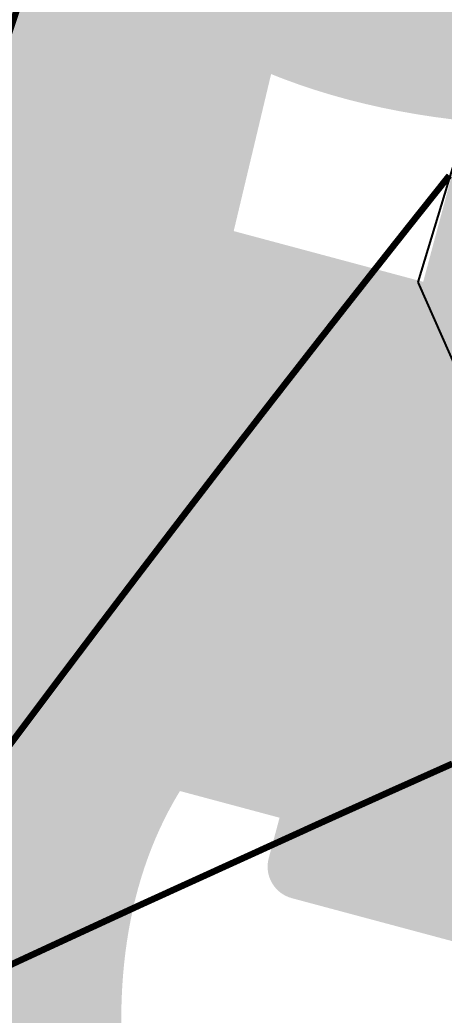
# Model space of a CAD drawing. Header units: inches. Extents: x -18 to 217, y -14 to 159.
# Drawn here: x 14.682 to 15.509, y 23.68 to 25.622 of the extents above; entities that cross this region are included whole.
import ezdxf

# ---------------------------------------------------------------- set-up
doc = ezdxf.new("R2010")
doc.units = ezdxf.units.IN
for name, color, linetype in [('Bottom Overlay', 54, 'Continuous'), ('Dimension', 6, 'Continuous'), ('Fabrication', 76, 'Continuous'), ('Top Layer', 1, 'Continuous'), ('Top Overlay', 2, 'Continuous'), ('Top Paste', 8, 'Continuous'), ('Top Solder', 216, 'Continuous')]:
    doc.layers.add(name, color=color, linetype=linetype)
doc.styles.add('Arial', font='', dxfattribs={"height": 0.2})
doc.styles.add('Arial Black_Bold', font='', dxfattribs={"height": 0.2})
doc.styles.get('Arial').set_extended_font_data('Arial')
doc.styles.get('Arial Black_Bold').set_extended_font_data('Arial Black', bold=True)

# ---------------------------------------------------------------- blocks, each defined once
blk = doc.blocks.new('C___0402_20')
at = {"layer": 'Top Layer'}
for points in [[(-0.6985, -0.3175), (-0.6985, 0.3175), (-0.2413, 0.3175), (-0.2413, -0.3175)], [(0.2413, -0.3175), (0.2413, 0.3175), (0.6985, 0.3175), (0.6985, -0.3175)]]:
    blk.add_hatch(color=1, dxfattribs=at).paths.add_polyline_path(points)
at = {"layer": 'Top Paste'}
for points in [[(-0.6985, -0.3175), (-0.6985, 0.3175), (-0.2413, 0.3175), (-0.2413, -0.3175)], [(0.2413, -0.3175), (0.2413, 0.3175), (0.6985, 0.3175), (0.6985, -0.3175)]]:
    blk.add_hatch(color=8, dxfattribs=at).paths.add_polyline_path(points)
at = {"layer": 'Top Solder'}
for points in [[(-0.7585, -0.3775), (-0.7585, 0.3775), (-0.1813, 0.3775), (-0.1813, -0.3775)], [(0.1813, -0.3775), (0.1813, 0.3775), (0.7585, 0.3775), (0.7585, -0.3775)]]:
    blk.add_hatch(color=216, dxfattribs=at).paths.add_polyline_path(points)
at = {"layer": 'Top Overlay', "const_width": 0.127}
for points in [[(-0.2794, 0.4064), (-0.7874, 0.4064)], [(-0.7874, -0.4064), (-0.7874, 0.4064)], [(0.7874, 0.4064), (0.2794, 0.4064)], [(0.7874, -0.4064), (0.7874, 0.4064)], [(-0.2794, -0.4064), (-0.7874, -0.4064)], [(0.7874, -0.4064), (0.2794, -0.4064)]]:
    blk.add_lwpolyline(points, dxfattribs=at)
at = {"layer": 'Top Overlay', "const_width": 0.0635}
for points in [[(-0.8191, 0.4064, 1), (-0.7556, 0.4064, 1)], [(-0.8191, 0.4064, 1), (-0.7556, 0.4064, 1)], [(-0.3111, 0.4064, 1), (-0.2477, 0.4064, 1)], [(0.2477, 0.4064, 1), (0.3111, 0.4064, 1)], [(0.7556, 0.4064, 1), (0.8191, 0.4064, 1)], [(0.7556, 0.4064, 1), (0.8191, 0.4064, 1)], [(-0.8191, -0.4064, 1), (-0.7556, -0.4064, 1)], [(-0.8191, -0.4064, 1), (-0.7556, -0.4064, 1)], [(-0.3111, -0.4064, 1), (-0.2477, -0.4064, 1)], [(0.2477, -0.4064, 1), (0.3111, -0.4064, 1)], [(0.7556, -0.4064, 1), (0.8191, -0.4064, 1)], [(0.7556, -0.4064, 1), (0.8191, -0.4064, 1)]]:
    blk.add_lwpolyline(points, format="xyb", close=True, dxfattribs=at)

msp = doc.modelspace()

# ---------------------------------------------------------------- linework, layer by layer
at = {"layer": 'Dimension', "const_width": 0.254}
msp.add_lwpolyline([(58.31, 19.467, 1), (13.31, 19.467, 1)], format="xyb", close=True, dxfattribs=at)
at = {"layer": 'Dimension', "const_width": 0.381}
msp.add_lwpolyline([(12.3026, 25.762), (61.1677, 12.6687)], dxfattribs=at)
at = {"layer": 'Fabrication', "const_width": 0.0127}
for points in [[(54.5111, 31.1383, -1.205705), (14.1774, 15.55)], [(54.5111, 31.1383, -1.205705), (14.1774, 15.55)], [(14.1776, 23.55, -0.093151), (17.1059, 31.1308)], [(14.1776, 23.55, -0.093151), (17.1059, 31.1308)]]:
    msp.add_lwpolyline(points, format="xyb", dxfattribs=at)
for points in [[(15.4404, 25.2189), (15.5194, 25.3182)], [(15.4404, 25.2189), (15.5194, 25.3182)], [(15.4243, 25.1985), (15.4404, 25.2189)], [(15.4243, 25.1985), (15.4404, 25.2189)], [(15.4108, 25.1815), (15.4243, 25.1985)], [(15.4108, 25.1815), (15.4243, 25.1985)], [(15.3986, 25.166), (15.4108, 25.1815)], [(15.3986, 25.166), (15.4108, 25.1815)], [(15.3875, 25.1519), (15.3986, 25.166)], [(15.3875, 25.1519), (15.3986, 25.166)], [(15.3673, 25.1264), (15.3771, 25.1388)], [(15.3673, 25.1264), (15.3771, 25.1388)], [(15.3771, 25.1388), (15.3875, 25.1519)], [(15.3771, 25.1388), (15.3875, 25.1519)], [(15.358, 25.1146), (15.3673, 25.1264)], [(15.358, 25.1146), (15.3673, 25.1264)], [(15.3408, 25.0927), (15.3493, 25.1035)], [(15.3408, 25.0927), (15.3493, 25.1035)], [(15.3493, 25.1035), (15.358, 25.1146)], [(15.3493, 25.1035), (15.358, 25.1146)], [(15.3247, 25.0722), (15.3326, 25.0823)], [(15.3247, 25.0722), (15.3326, 25.0823)], [(15.3326, 25.0823), (15.3408, 25.0927)], [(15.3326, 25.0823), (15.3408, 25.0927)], [(15.3097, 25.0531), (15.317, 25.0625)], [(15.3097, 25.0531), (15.317, 25.0625)], [(15.317, 25.0625), (15.3247, 25.0722)], [(15.317, 25.0625), (15.3247, 25.0722)], [(15.2955, 25.035), (15.3026, 25.0441)], [(15.2955, 25.035), (15.3026, 25.0441)], [(15.3026, 25.0441), (15.3097, 25.0531)], [(15.3026, 25.0441), (15.3097, 25.0531)], [(15.2819, 25.0176), (15.2887, 25.0264)], [(15.2819, 25.0176), (15.2887, 25.0264)], [(15.2887, 25.0264), (15.2955, 25.035)], [(15.2887, 25.0264), (15.2955, 25.035)], [(15.2626, 24.993), (15.2688, 25.001)], [(15.2626, 24.993), (15.2688, 25.001)], [(15.2688, 25.001), (15.2754, 25.0093)], [(15.2688, 25.001), (15.2754, 25.0093)], [(15.2754, 25.0093), (15.2819, 25.0176)], [(15.2754, 25.0093), (15.2819, 25.0176)], [(15.2484, 24.9748), (15.2583, 24.9875)], [(15.2484, 24.9748), (15.2583, 24.9875)], [(15.2583, 24.9875), (15.2626, 24.993)], [(15.2583, 24.9875), (15.2626, 24.993)], [(15.2295, 24.9506), (15.2395, 24.9634)], [(15.2295, 24.9506), (15.2395, 24.9634)], [(15.2395, 24.9634), (15.2484, 24.9748)], [(15.2395, 24.9634), (15.2484, 24.9748)], [(15.2195, 24.9377), (15.2295, 24.9506)], [(15.2195, 24.9377), (15.2295, 24.9506)], [(15.1993, 24.9119), (15.2094, 24.9248)], [(15.1993, 24.9119), (15.2094, 24.9248)], [(15.2094, 24.9248), (15.2195, 24.9377)], [(15.2094, 24.9248), (15.2195, 24.9377)], [(15.1882, 24.8975), (15.1993, 24.9119)], [(15.1882, 24.8975), (15.1993, 24.9119)], [(15.177, 24.8832), (15.1882, 24.8975)], [(15.177, 24.8832), (15.1882, 24.8975)], [(15.1535, 24.8529), (15.1658, 24.8687)], [(15.1535, 24.8529), (15.1658, 24.8687)], [(15.1658, 24.8687), (15.177, 24.8832)], [(15.1658, 24.8687), (15.177, 24.8832)], [(15.1412, 24.837), (15.1535, 24.8529)], [(15.1412, 24.837), (15.1535, 24.8529)], [(15.1289, 24.821), (15.1412, 24.837)], [(15.1289, 24.821), (15.1412, 24.837)], [(15.1154, 24.8037), (15.1289, 24.821)], [(15.1154, 24.8037), (15.1289, 24.821)], [(15.1019, 24.7862), (15.1154, 24.8037)], [(15.1019, 24.7862), (15.1154, 24.8037)], [(15.0727, 24.7483), (15.0874, 24.7673)], [(15.0727, 24.7483), (15.0874, 24.7673)], [(15.0874, 24.7673), (15.1019, 24.7862)], [(15.0874, 24.7673), (15.1019, 24.7862)], [(15.057, 24.7279), (15.0727, 24.7483)], [(15.057, 24.7279), (15.0727, 24.7483)], [(15.0402, 24.706), (15.057, 24.7279)], [(15.0402, 24.706), (15.057, 24.7279)], [(15.0222, 24.6826), (15.0402, 24.706)], [(15.0222, 24.6826), (15.0402, 24.706)], [(15.0031, 24.6577), (15.0222, 24.6826)], [(15.0031, 24.6577), (15.0222, 24.6826)], [(14.9829, 24.6313), (15.0031, 24.6577)], [(14.9829, 24.6313), (15.0031, 24.6577)], [(14.9604, 24.6019), (14.9829, 24.6313)], [(14.9604, 24.6019), (14.9829, 24.6313)], [(14.9357, 24.5696), (14.9604, 24.6019)], [(14.9357, 24.5696), (14.9604, 24.6019)], [(14.9076, 24.5328), (14.9357, 24.5696)], [(14.9076, 24.5328), (14.9357, 24.5696)], [(14.874, 24.4886), (14.9076, 24.5328)], [(14.874, 24.4886), (14.9076, 24.5328)], [(14.8315, 24.4326), (14.874, 24.4886)], [(14.8315, 24.4326), (14.874, 24.4886)], [(14.7613, 24.3397), (14.8315, 24.4326)], [(14.7613, 24.3397), (14.8315, 24.4326)], [(14.5753, 24.0916), (14.7613, 24.3397)], [(14.5753, 24.0916), (14.7613, 24.3397)], [(15.4992, 24.1591), (15.5254, 24.1708)], [(15.4992, 24.1591), (15.5254, 24.1708)], [(15.4385, 24.1319), (15.4697, 24.1459)], [(15.4385, 24.1319), (15.4697, 24.1459)], [(15.4697, 24.1459), (15.4992, 24.1591)], [(15.4697, 24.1459), (15.4992, 24.1591)], [(15.404, 24.1165), (15.4385, 24.1319)], [(15.404, 24.1165), (15.4385, 24.1319)], [(15.3646, 24.0987), (15.404, 24.1165)], [(15.3646, 24.0987), (15.404, 24.1165)], [(15.3185, 24.078), (15.3646, 24.0987)], [(15.3185, 24.078), (15.3646, 24.0987)], [(15.2609, 24.052), (15.3185, 24.078)], [(15.2609, 24.052), (15.3185, 24.078)], [(14.9203, 23.8969), (15.2609, 24.052)], [(14.9203, 23.8969), (15.2609, 24.052)], [(14.8287, 23.8547), (14.9203, 23.8969)], [(14.8287, 23.8547), (14.9203, 23.8969)], [(14.7634, 23.8246), (14.8287, 23.8547)], [(14.7634, 23.8246), (14.8287, 23.8547)], [(14.7098, 23.7998), (14.7634, 23.8246)], [(14.7098, 23.7998), (14.7634, 23.8246)], [(14.6627, 23.778), (14.7098, 23.7998)], [(14.6627, 23.778), (14.7098, 23.7998)]]:
    msp.add_lwpolyline(points, dxfattribs=at)
at = {"layer": 'Fabrication', "const_width": 0.00635}
for points in [[(15.4373, 25.2189, 1), (15.4436, 25.2189, 1)], [(15.4373, 25.2189, 1), (15.4436, 25.2189, 1)], [(15.4373, 25.2189, 1), (15.4436, 25.2189, 1)], [(15.4373, 25.2189, 1), (15.4436, 25.2189, 1)], [(15.4211, 25.1985, 1), (15.4275, 25.1985, 1)], [(15.4211, 25.1985, 1), (15.4275, 25.1985, 1)], [(15.4211, 25.1985, 1), (15.4275, 25.1985, 1)], [(15.4211, 25.1985, 1), (15.4275, 25.1985, 1)], [(15.4076, 25.1815, 1), (15.414, 25.1815, 1)], [(15.4076, 25.1815, 1), (15.414, 25.1815, 1)], [(15.4076, 25.1815, 1), (15.414, 25.1815, 1)], [(15.4076, 25.1815, 1), (15.414, 25.1815, 1)], [(15.3954, 25.166, 1), (15.4018, 25.166, 1)], [(15.3954, 25.166, 1), (15.4018, 25.166, 1)], [(15.3954, 25.166, 1), (15.4018, 25.166, 1)], [(15.3954, 25.166, 1), (15.4018, 25.166, 1)], [(15.374, 25.1388, 1), (15.3803, 25.1388, 1)], [(15.374, 25.1388, 1), (15.3803, 25.1388, 1)], [(15.374, 25.1388, 1), (15.3803, 25.1388, 1)], [(15.374, 25.1388, 1), (15.3803, 25.1388, 1)], [(15.3843, 25.1519, 1), (15.3906, 25.1519, 1)], [(15.3843, 25.1519, 1), (15.3906, 25.1519, 1)], [(15.3843, 25.1519, 1), (15.3906, 25.1519, 1)], [(15.3843, 25.1519, 1), (15.3906, 25.1519, 1)], [(15.3641, 25.1264, 1), (15.3705, 25.1264, 1)], [(15.3641, 25.1264, 1), (15.3705, 25.1264, 1)], [(15.3641, 25.1264, 1), (15.3705, 25.1264, 1)], [(15.3641, 25.1264, 1), (15.3705, 25.1264, 1)], [(15.3461, 25.1035, 1), (15.3525, 25.1035, 1)], [(15.3461, 25.1035, 1), (15.3525, 25.1035, 1)], [(15.3461, 25.1035, 1), (15.3525, 25.1035, 1)], [(15.3461, 25.1035, 1), (15.3525, 25.1035, 1)], [(15.3549, 25.1146, 1), (15.3612, 25.1146, 1)], [(15.3549, 25.1146, 1), (15.3612, 25.1146, 1)], [(15.3549, 25.1146, 1), (15.3612, 25.1146, 1)], [(15.3549, 25.1146, 1), (15.3612, 25.1146, 1)], [(15.3295, 25.0823, 1), (15.3358, 25.0823, 1)], [(15.3295, 25.0823, 1), (15.3358, 25.0823, 1)], [(15.3295, 25.0823, 1), (15.3358, 25.0823, 1)], [(15.3295, 25.0823, 1), (15.3358, 25.0823, 1)], [(15.3377, 25.0927, 1), (15.344, 25.0927, 1)], [(15.3377, 25.0927, 1), (15.344, 25.0927, 1)], [(15.3377, 25.0927, 1), (15.344, 25.0927, 1)], [(15.3377, 25.0927, 1), (15.344, 25.0927, 1)], [(15.3139, 25.0625, 1), (15.3202, 25.0625, 1)], [(15.3139, 25.0625, 1), (15.3202, 25.0625, 1)], [(15.3139, 25.0625, 1), (15.3202, 25.0625, 1)], [(15.3139, 25.0625, 1), (15.3202, 25.0625, 1)], [(15.3215, 25.0722, 1), (15.3279, 25.0722, 1)], [(15.3215, 25.0722, 1), (15.3279, 25.0722, 1)], [(15.3215, 25.0722, 1), (15.3279, 25.0722, 1)], [(15.3215, 25.0722, 1), (15.3279, 25.0722, 1)], [(15.2994, 25.0441, 1), (15.3058, 25.0441, 1)], [(15.2994, 25.0441, 1), (15.3058, 25.0441, 1)], [(15.2994, 25.0441, 1), (15.3058, 25.0441, 1)], [(15.2994, 25.0441, 1), (15.3058, 25.0441, 1)], [(15.3065, 25.0531, 1), (15.3129, 25.0531, 1)], [(15.3065, 25.0531, 1), (15.3129, 25.0531, 1)], [(15.3065, 25.0531, 1), (15.3129, 25.0531, 1)], [(15.3065, 25.0531, 1), (15.3129, 25.0531, 1)], [(15.2855, 25.0264, 1), (15.2919, 25.0264, 1)], [(15.2855, 25.0264, 1), (15.2919, 25.0264, 1)], [(15.2855, 25.0264, 1), (15.2919, 25.0264, 1)], [(15.2855, 25.0264, 1), (15.2919, 25.0264, 1)], [(15.2923, 25.035, 1), (15.2987, 25.035, 1)], [(15.2923, 25.035, 1), (15.2987, 25.035, 1)], [(15.2923, 25.035, 1), (15.2987, 25.035, 1)], [(15.2923, 25.035, 1), (15.2987, 25.035, 1)], [(15.2656, 25.001, 1), (15.272, 25.001, 1)], [(15.2656, 25.001, 1), (15.272, 25.001, 1)], [(15.2656, 25.001, 1), (15.272, 25.001, 1)], [(15.2656, 25.001, 1), (15.272, 25.001, 1)], [(15.2722, 25.0093, 1), (15.2785, 25.0093, 1)], [(15.2722, 25.0093, 1), (15.2785, 25.0093, 1)], [(15.2722, 25.0093, 1), (15.2785, 25.0093, 1)], [(15.2722, 25.0093, 1), (15.2785, 25.0093, 1)], [(15.2787, 25.0176, 1), (15.2851, 25.0176, 1)], [(15.2787, 25.0176, 1), (15.2851, 25.0176, 1)], [(15.2787, 25.0176, 1), (15.2851, 25.0176, 1)], [(15.2787, 25.0176, 1), (15.2851, 25.0176, 1)], [(15.2552, 24.9875, 1), (15.2615, 24.9875, 1)], [(15.2552, 24.9875, 1), (15.2615, 24.9875, 1)], [(15.2552, 24.9875, 1), (15.2615, 24.9875, 1)], [(15.2552, 24.9875, 1), (15.2615, 24.9875, 1)], [(15.2594, 24.993, 1), (15.2658, 24.993, 1)], [(15.2594, 24.993, 1), (15.2658, 24.993, 1)], [(15.2594, 24.993, 1), (15.2658, 24.993, 1)], [(15.2594, 24.993, 1), (15.2658, 24.993, 1)], [(15.2363, 24.9634, 1), (15.2426, 24.9634, 1)], [(15.2363, 24.9634, 1), (15.2426, 24.9634, 1)], [(15.2363, 24.9634, 1), (15.2426, 24.9634, 1)], [(15.2363, 24.9634, 1), (15.2426, 24.9634, 1)], [(15.2452, 24.9748, 1), (15.2516, 24.9748, 1)], [(15.2452, 24.9748, 1), (15.2516, 24.9748, 1)], [(15.2452, 24.9748, 1), (15.2516, 24.9748, 1)], [(15.2452, 24.9748, 1), (15.2516, 24.9748, 1)], [(15.2263, 24.9506, 1), (15.2327, 24.9506, 1)], [(15.2263, 24.9506, 1), (15.2327, 24.9506, 1)], [(15.2263, 24.9506, 1), (15.2327, 24.9506, 1)], [(15.2263, 24.9506, 1), (15.2327, 24.9506, 1)], [(15.2062, 24.9248, 1), (15.2126, 24.9248, 1)], [(15.2062, 24.9248, 1), (15.2126, 24.9248, 1)], [(15.2062, 24.9248, 1), (15.2126, 24.9248, 1)], [(15.2062, 24.9248, 1), (15.2126, 24.9248, 1)], [(15.2163, 24.9377, 1), (15.2226, 24.9377, 1)], [(15.2163, 24.9377, 1), (15.2226, 24.9377, 1)], [(15.2163, 24.9377, 1), (15.2226, 24.9377, 1)], [(15.2163, 24.9377, 1), (15.2226, 24.9377, 1)], [(15.1962, 24.9119, 1), (15.2025, 24.9119, 1)], [(15.1962, 24.9119, 1), (15.2025, 24.9119, 1)], [(15.1962, 24.9119, 1), (15.2025, 24.9119, 1)], [(15.1962, 24.9119, 1), (15.2025, 24.9119, 1)], [(15.185, 24.8975, 1), (15.1914, 24.8975, 1)], [(15.185, 24.8975, 1), (15.1914, 24.8975, 1)], [(15.185, 24.8975, 1), (15.1914, 24.8975, 1)], [(15.185, 24.8975, 1), (15.1914, 24.8975, 1)], [(15.1626, 24.8687, 1), (15.169, 24.8687, 1)], [(15.1626, 24.8687, 1), (15.169, 24.8687, 1)], [(15.1626, 24.8687, 1), (15.169, 24.8687, 1)], [(15.1626, 24.8687, 1), (15.169, 24.8687, 1)], [(15.1739, 24.8832, 1), (15.1802, 24.8832, 1)], [(15.1739, 24.8832, 1), (15.1802, 24.8832, 1)], [(15.1739, 24.8832, 1), (15.1802, 24.8832, 1)], [(15.1739, 24.8832, 1), (15.1802, 24.8832, 1)], [(15.1504, 24.8529, 1), (15.1567, 24.8529, 1)], [(15.1504, 24.8529, 1), (15.1567, 24.8529, 1)], [(15.1504, 24.8529, 1), (15.1567, 24.8529, 1)], [(15.1504, 24.8529, 1), (15.1567, 24.8529, 1)], [(15.1381, 24.837, 1), (15.1444, 24.837, 1)], [(15.1381, 24.837, 1), (15.1444, 24.837, 1)], [(15.1381, 24.837, 1), (15.1444, 24.837, 1)], [(15.1381, 24.837, 1), (15.1444, 24.837, 1)], [(15.1257, 24.821, 1), (15.132, 24.821, 1)], [(15.1257, 24.821, 1), (15.132, 24.821, 1)], [(15.1257, 24.821, 1), (15.132, 24.821, 1)], [(15.1257, 24.821, 1), (15.132, 24.821, 1)], [(15.1123, 24.8037, 1), (15.1186, 24.8037, 1)], [(15.1123, 24.8037, 1), (15.1186, 24.8037, 1)], [(15.1123, 24.8037, 1), (15.1186, 24.8037, 1)], [(15.1123, 24.8037, 1), (15.1186, 24.8037, 1)], [(15.0842, 24.7673, 1), (15.0905, 24.7673, 1)], [(15.0842, 24.7673, 1), (15.0905, 24.7673, 1)], [(15.0842, 24.7673, 1), (15.0905, 24.7673, 1)], [(15.0842, 24.7673, 1), (15.0905, 24.7673, 1)], [(15.0988, 24.7862, 1), (15.1051, 24.7862, 1)], [(15.0988, 24.7862, 1), (15.1051, 24.7862, 1)], [(15.0988, 24.7862, 1), (15.1051, 24.7862, 1)], [(15.0988, 24.7862, 1), (15.1051, 24.7862, 1)], [(15.0696, 24.7483, 1), (15.0759, 24.7483, 1)], [(15.0696, 24.7483, 1), (15.0759, 24.7483, 1)], [(15.0696, 24.7483, 1), (15.0759, 24.7483, 1)], [(15.0696, 24.7483, 1), (15.0759, 24.7483, 1)], [(15.0538, 24.7279, 1), (15.0602, 24.7279, 1)], [(15.0538, 24.7279, 1), (15.0602, 24.7279, 1)], [(15.0538, 24.7279, 1), (15.0602, 24.7279, 1)], [(15.0538, 24.7279, 1), (15.0602, 24.7279, 1)], [(15.037, 24.706, 1), (15.0433, 24.706, 1)], [(15.037, 24.706, 1), (15.0433, 24.706, 1)], [(15.037, 24.706, 1), (15.0433, 24.706, 1)], [(15.037, 24.706, 1), (15.0433, 24.706, 1)], [(15.019, 24.6826, 1), (15.0254, 24.6826, 1)], [(15.019, 24.6826, 1), (15.0254, 24.6826, 1)], [(15.019, 24.6826, 1), (15.0254, 24.6826, 1)], [(15.019, 24.6826, 1), (15.0254, 24.6826, 1)], [(14.9999, 24.6577, 1), (15.0063, 24.6577, 1)], [(14.9999, 24.6577, 1), (15.0063, 24.6577, 1)], [(14.9999, 24.6577, 1), (15.0063, 24.6577, 1)], [(14.9999, 24.6577, 1), (15.0063, 24.6577, 1)], [(14.9797, 24.6313, 1), (14.986, 24.6313, 1)], [(14.9797, 24.6313, 1), (14.986, 24.6313, 1)], [(14.9797, 24.6313, 1), (14.986, 24.6313, 1)], [(14.9797, 24.6313, 1), (14.986, 24.6313, 1)], [(14.9572, 24.6019, 1), (14.9636, 24.6019, 1)], [(14.9572, 24.6019, 1), (14.9636, 24.6019, 1)], [(14.9572, 24.6019, 1), (14.9636, 24.6019, 1)], [(14.9572, 24.6019, 1), (14.9636, 24.6019, 1)], [(14.9325, 24.5696, 1), (14.9389, 24.5696, 1)], [(14.9325, 24.5696, 1), (14.9389, 24.5696, 1)], [(14.9325, 24.5696, 1), (14.9389, 24.5696, 1)], [(14.9325, 24.5696, 1), (14.9389, 24.5696, 1)], [(14.9045, 24.5328, 1), (14.9108, 24.5328, 1)], [(14.9045, 24.5328, 1), (14.9108, 24.5328, 1)], [(14.9045, 24.5328, 1), (14.9108, 24.5328, 1)], [(14.9045, 24.5328, 1), (14.9108, 24.5328, 1)], [(14.8709, 24.4886, 1), (14.8772, 24.4886, 1)], [(14.8709, 24.4886, 1), (14.8772, 24.4886, 1)], [(14.8709, 24.4886, 1), (14.8772, 24.4886, 1)], [(14.8709, 24.4886, 1), (14.8772, 24.4886, 1)], [(14.8284, 24.4326, 1), (14.8347, 24.4326, 1)], [(14.8284, 24.4326, 1), (14.8347, 24.4326, 1)], [(14.8284, 24.4326, 1), (14.8347, 24.4326, 1)], [(14.8284, 24.4326, 1), (14.8347, 24.4326, 1)], [(14.7582, 24.3397, 1), (14.7645, 24.3397, 1)], [(14.7582, 24.3397, 1), (14.7645, 24.3397, 1)], [(14.7582, 24.3397, 1), (14.7645, 24.3397, 1)], [(14.7582, 24.3397, 1), (14.7645, 24.3397, 1)], [(15.4665, 24.1459, 1), (15.4729, 24.1459, 1)], [(15.4665, 24.1459, 1), (15.4729, 24.1459, 1)], [(15.4665, 24.1459, 1), (15.4729, 24.1459, 1)], [(15.4665, 24.1459, 1), (15.4729, 24.1459, 1)], [(15.496, 24.1591, 1), (15.5023, 24.1591, 1)], [(15.496, 24.1591, 1), (15.5023, 24.1591, 1)], [(15.496, 24.1591, 1), (15.5023, 24.1591, 1)], [(15.496, 24.1591, 1), (15.5023, 24.1591, 1)], [(15.4354, 24.1319, 1), (15.4417, 24.1319, 1)], [(15.4354, 24.1319, 1), (15.4417, 24.1319, 1)], [(15.4354, 24.1319, 1), (15.4417, 24.1319, 1)], [(15.4354, 24.1319, 1), (15.4417, 24.1319, 1)], [(15.4009, 24.1165, 1), (15.4072, 24.1165, 1)], [(15.4009, 24.1165, 1), (15.4072, 24.1165, 1)], [(15.4009, 24.1165, 1), (15.4072, 24.1165, 1)], [(15.4009, 24.1165, 1), (15.4072, 24.1165, 1)], [(15.3614, 24.0987, 1), (15.3678, 24.0987, 1)], [(15.3614, 24.0987, 1), (15.3678, 24.0987, 1)], [(15.3614, 24.0987, 1), (15.3678, 24.0987, 1)], [(15.3614, 24.0987, 1), (15.3678, 24.0987, 1)], [(15.3153, 24.078, 1), (15.3217, 24.078, 1)], [(15.3153, 24.078, 1), (15.3217, 24.078, 1)], [(15.3153, 24.078, 1), (15.3217, 24.078, 1)], [(15.3153, 24.078, 1), (15.3217, 24.078, 1)], [(15.2577, 24.052, 1), (15.2641, 24.052, 1)], [(15.2577, 24.052, 1), (15.2641, 24.052, 1)], [(15.2577, 24.052, 1), (15.2641, 24.052, 1)], [(15.2577, 24.052, 1), (15.2641, 24.052, 1)], [(14.9172, 23.8969, 1), (14.9235, 23.8969, 1)], [(14.9172, 23.8969, 1), (14.9235, 23.8969, 1)], [(14.9172, 23.8969, 1), (14.9235, 23.8969, 1)], [(14.9172, 23.8969, 1), (14.9235, 23.8969, 1)], [(14.8255, 23.8547, 1), (14.8319, 23.8547, 1)], [(14.8255, 23.8547, 1), (14.8319, 23.8547, 1)], [(14.8255, 23.8547, 1), (14.8319, 23.8547, 1)], [(14.8255, 23.8547, 1), (14.8319, 23.8547, 1)], [(14.7603, 23.8246, 1), (14.7666, 23.8246, 1)], [(14.7603, 23.8246, 1), (14.7666, 23.8246, 1)], [(14.7603, 23.8246, 1), (14.7666, 23.8246, 1)], [(14.7603, 23.8246, 1), (14.7666, 23.8246, 1)], [(14.7066, 23.7998, 1), (14.7129, 23.7998, 1)], [(14.7066, 23.7998, 1), (14.7129, 23.7998, 1)], [(14.7066, 23.7998, 1), (14.7129, 23.7998, 1)], [(14.7066, 23.7998, 1), (14.7129, 23.7998, 1)]]:
    msp.add_lwpolyline(points, format="xyb", close=True, dxfattribs=at)
at = {"layer": 'Top Layer'}
for p, q in [((15.4584, 25.1105), (15.8291, 26.3325)), ((15.5509, 24.9016), (15.4584, 25.1105))]:
    msp.add_line(p, q, dxfattribs=at)
at = {"layer": 'Top Layer', "const_width": 2.032}
msp.add_lwpolyline([(14.2446, 13.1348, -0.267603), (19.4524, 34.998)], format="xyb", dxfattribs=at)
at = {"layer": 'Top Layer', "const_width": 0.508}
for points in [[(14.0435, 24.6352), (15.7081, 24.1892)], [(15.7081, 24.1892), (15.7822, 24.1694)]]:
    msp.add_lwpolyline(points, dxfattribs=at)
at = {"layer": 'Top Layer', "const_width": 0.254}
msp.add_lwpolyline([(15.5811, 24.1892, 1), (15.8351, 24.1892, 1)], format="xyb", close=True, dxfattribs=at)
msp.add_lwpolyline([(15.5811, 24.1892, 1), (15.8351, 24.1892, 1)], format="xyb", close=True, dxfattribs=at)

# ---------------------------------------------------------------- block references
at = {"rotation": 255}
msp.add_blockref('C___0402_20', (15.8249, 24.6253), dxfattribs=at)

# ---------------------------------------------------------------- texts
at = {"layer": 'Bottom Overlay', "style": 'Arial Black_Bold', "text_generation_flag": 2}
msp.add_text('BLDC', height=2.54, rotation=270, dxfattribs=at).set_placement((14.4686, 16.902))
at = {"layer": 'Top Overlay', "style": 'Arial'}
msp.add_text('C35', height=0.889, rotation=75, dxfattribs=at).set_placement((14.3346, 24.1226))

doc.saveas('drawing.dxf')
